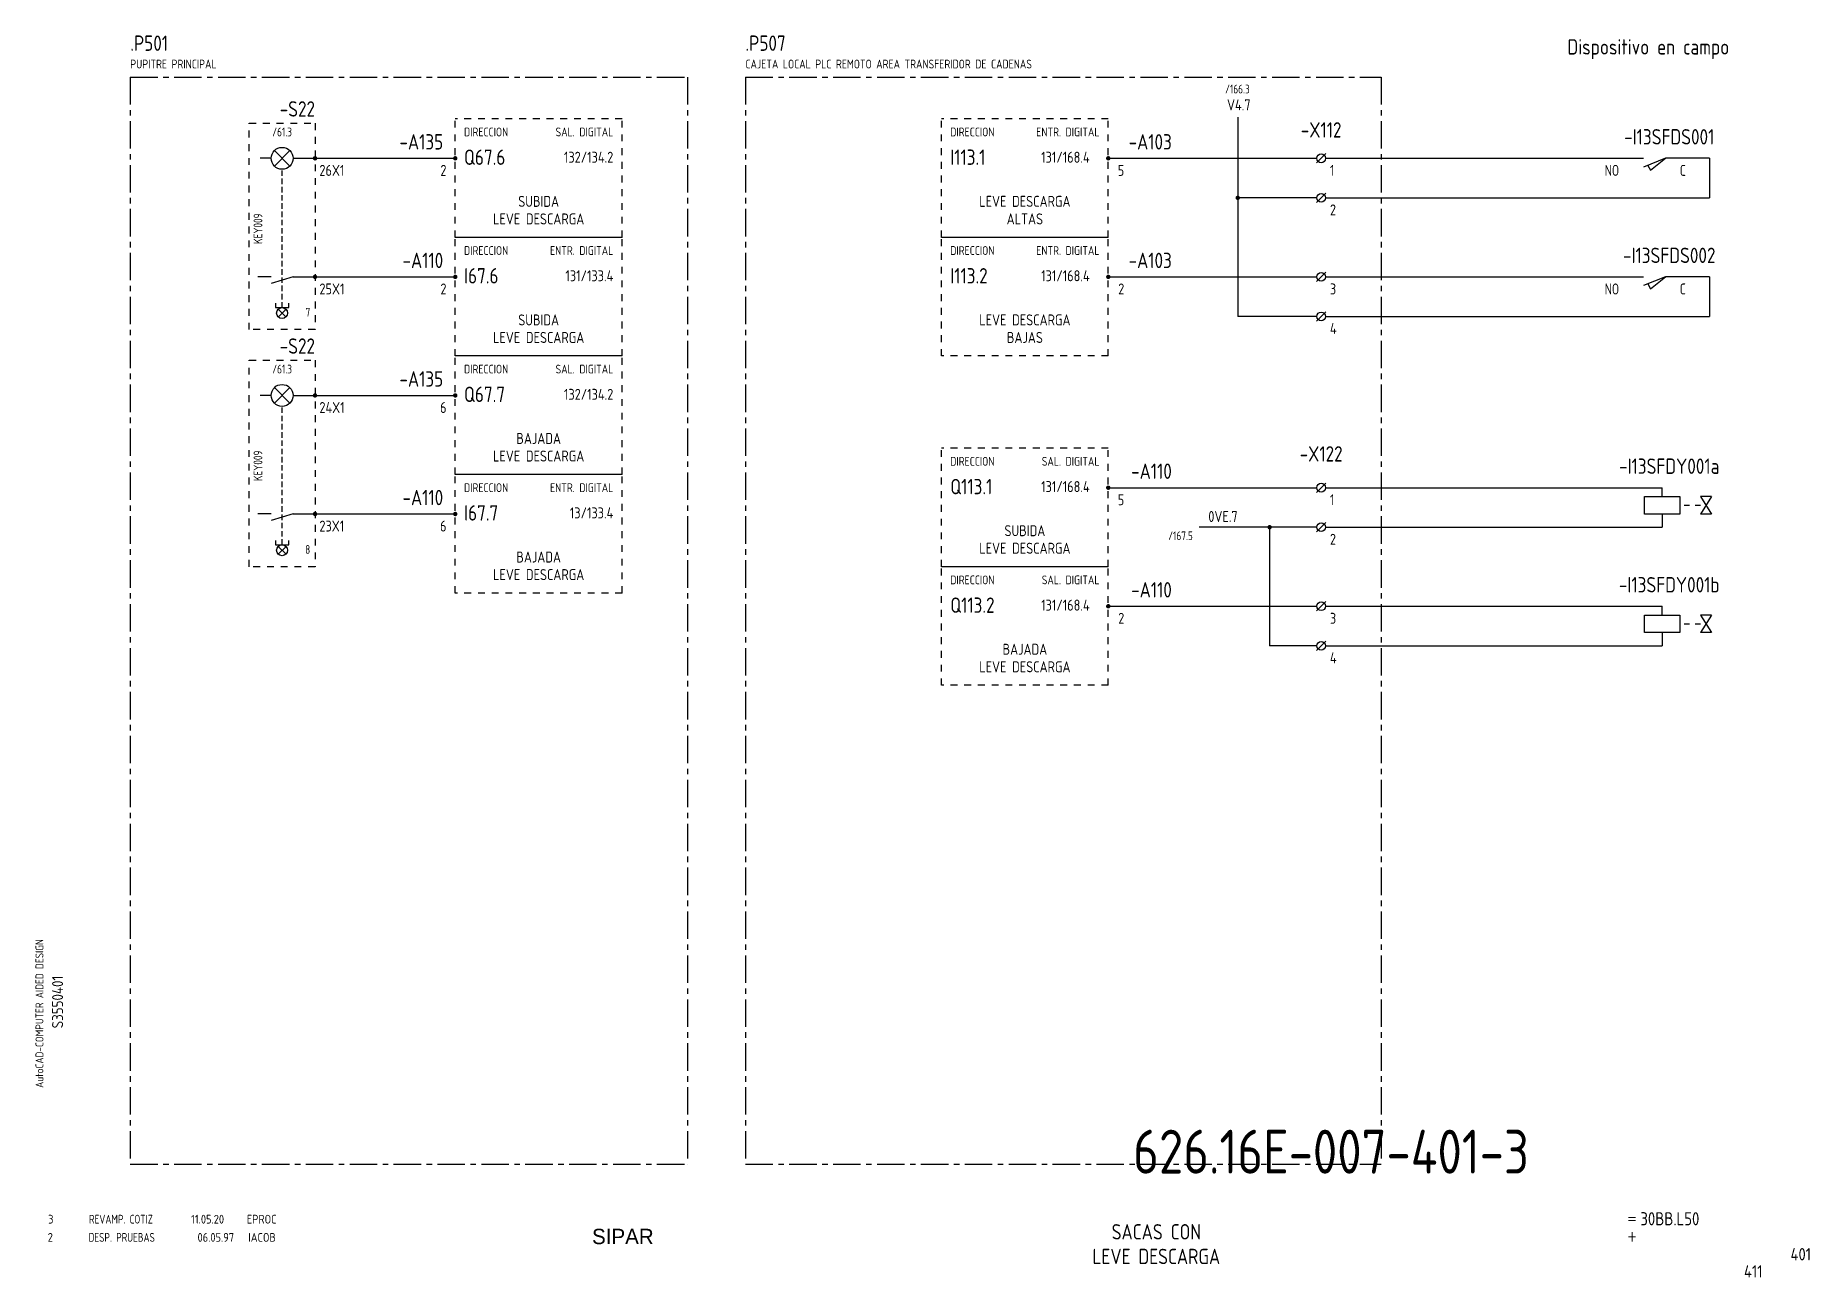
# Model space of a CAD drawing. Extents: x 10 to 414, y 6 to 288.
import ezdxf
from ezdxf.enums import TextEntityAlignment as Align

# ---------------------------------------------------------------- set-up
doc = ezdxf.new("R2010")
doc.units = 0
doc.header["$LTSCALE"] = 5
doc.header["$MEASUREMENT"] = 0
for name, pattern in [('CENTER', [2, 1.25, -0.25, 0.25, -0.25]), ('HIDDEN', [0.375, 0.25, -0.125]), ('HIDDEN1', [0.625, 0.3125, -0.3125])]:
    doc.linetypes.add(name, pattern=pattern)
doc.layers.get('0').update_dxf_attribs({"linetype": 'CONTINUOUS'})
doc.layers.add('CART', color=7, linetype='CONTINUOUS')
doc.styles.add('DIN', font='DIN.shx', dxfattribs={"width": 0.85})
doc.styles.add('N', font='ROMANS', dxfattribs={"width": 0.85, "height": 3})
doc.styles.add('SIMPLEX', font='SIMPLEX', dxfattribs={"width": 0.85})
doc.styles.add('X', font='UNIV.SHX', dxfattribs={"height": 3.5})

# ---------------------------------------------------------------- blocks, each defined once
blk = doc.blocks.new('B5-3')
at = {"linetype": 'Continuous', "const_width": 0.5}
blk.add_lwpolyline([(-0.25, 0, 1), (0.25, 0, 1)], format="xyb", close=True, dxfattribs=at)
blk = doc.blocks.new('NORMALE')
at = {"linetype": 'Continuous'}
blk.add_line((-1.06, -1.06), (1.06, 1.06), dxfattribs=at)
at = {"color": 7}
blk.add_circle((0, 0), 1, dxfattribs=at)
at = {"color": 7, "style": 'SIMPLEX', "flags": 9}
for tag, p in [('QUADRO', (-7.5, 4)), ('SEZIONE', (-7.5, 2.5)), ('NUMO', (-7.5, 1)), ('NUMM', (-7.5, -0.5)), ('NOTEM', (-7.5, -2)), ('NOTEV', (-7.5, -3.5)), ('UTENZA', (-7.5, -5)), ('RIP', (-7.5, -6.5)), ('RAGGIO', (-7.5, -8))]:
    blk.add_attdef(tag, p, '', height=1, dxfattribs=at)
at = {"color": 3, "style": 'SIMPLEX', "flags": 8}
for tag, p in [('NUMI', (1.5, 0.5)), ('MORSETTIERA', (1.5, -2.5))]:
    blk.add_attdef(tag, p, '', height=2, dxfattribs=at)
blk = doc.blocks.new('TRE')
for p, q in [((-10, 0), (-15, -2)), ((0, 0), (-10, 0))]:
    blk.add_line(p, q)
at = {"linetype": 'Continuous'}
for p, q in [((-13.45, -2.69), (-10, 0)), ((-14.03, -1.61), (-13.45, -2.69))]:
    blk.add_line(p, q, dxfattribs=at)
at = {"style": 'DIN', "width": 0.8}
for s, p in [('NO', (-23.87, -4)), ('C', (-6.76, -4))]:
    blk.add_text(s, height=2.5, dxfattribs=at).set_placement(p)

msp = doc.modelspace()

# ---------------------------------------------------------------- linework, layer by layer
at = {"color": 3, "linetype": 'CENTER'}
for p, q in [((31.27, 279), (158.24, 279)), ((31.27, 279), (31.27, 31.43)), ((158.24, 279), (158.24, 31.43)), ((171.42, 279), (171.42, 31.43)), ((171.42, 279), (316.27, 279)), ((316.27, 279), (316.27, 31.43)), ((31.27, 31.43), (158.24, 31.43)), ((171.42, 31.43), (316.27, 31.43))]:
    msp.add_line(p, q, dxfattribs=at)
at = {"linetype": 'HIDDEN1'}
for p, q in [((58.36, 221.53), (58.36, 268.53)), ((58.36, 268.53), (73.36, 268.53)), ((73.36, 268.53), (73.36, 221.53)), ((143.31, 269.53), (105.31, 269.53)), ((105.31, 242.53), (105.31, 269.53)), ((143.31, 242.53), (143.31, 269.53)), ((254.09, 269.53), (216.09, 269.53)), ((216.09, 242.53), (216.09, 269.53)), ((254.09, 242.53), (254.09, 269.53)), ((105.31, 215.53), (105.31, 242.53)), ((143.31, 215.53), (143.31, 242.53)), ((216.09, 215.53), (216.09, 242.53)), ((254.09, 215.53), (254.09, 242.53)), ((73.36, 221.53), (58.36, 221.53)), ((58.36, 167.53), (58.36, 214.53)), ((58.36, 214.53), (73.36, 214.53)), ((73.36, 214.53), (73.36, 167.53)), ((105.31, 188.53), (105.31, 215.53)), ((143.31, 188.53), (143.31, 215.53)), ((254.09, 215.53), (216.09, 215.53)), ((254.09, 194.52), (216.09, 194.52)), ((216.09, 167.52), (216.09, 194.52)), ((254.09, 167.52), (254.09, 194.52)), ((105.31, 161.53), (105.31, 188.53)), ((143.31, 161.53), (143.31, 188.53)), ((73.36, 167.53), (58.36, 167.53)), ((216.09, 140.52), (216.09, 167.52)), ((254.09, 140.52), (254.09, 167.52)), ((143.31, 161.53), (105.31, 161.53)), ((254.09, 140.52), (216.09, 140.52))]:
    msp.add_line(p, q, dxfattribs=at)
at = {"linetype": 'Continuous'}
for p, q in [((283.59, 269.87), (283.59, 224.53)), ((67.63, 258.76), (64.1, 262.3)), ((64.1, 258.76), (67.63, 262.3)), ((391.07, 260.53), (391.07, 251.53)), ((301.59, 251.53), (283.59, 251.53)), ((143.31, 242.53), (105.31, 242.53)), ((254.09, 242.53), (216.09, 242.53)), ((391.07, 233.53), (391.07, 224.53)), ((64.98, 224.39), (66.75, 226.16)), ((66.75, 224.39), (64.98, 226.16)), ((301.59, 224.53), (283.59, 224.53)), ((143.31, 215.53), (105.31, 215.53)), ((67.63, 204.76), (64.1, 208.3)), ((64.1, 204.76), (67.63, 208.3)), ((143.31, 188.53), (105.31, 188.53)), ((376.28, 183.52), (384.28, 183.52)), ((376.28, 179.52), (376.28, 183.52)), ((380.28, 183.52), (380.28, 185.52)), ((384.28, 183.52), (384.28, 179.52)), ((389.03, 183.52), (391.53, 179.52)), ((391.53, 183.52), (389.03, 179.52)), ((391.53, 183.52), (389.03, 183.52)), ((384.28, 179.52), (376.28, 179.52)), ((380.28, 179.52), (380.28, 176.52)), ((391.53, 179.52), (389.03, 179.52)), ((301.59, 176.52), (274.8, 176.52)), ((290.85, 176.52), (290.85, 149.52)), ((64.98, 170.39), (66.75, 172.16)), ((66.75, 170.39), (64.98, 172.16)), ((254.09, 167.52), (216.09, 167.52)), ((380.28, 156.52), (380.28, 158.52)), ((376.28, 156.52), (384.28, 156.52)), ((376.28, 152.52), (376.28, 156.52)), ((384.28, 156.52), (384.28, 152.52)), ((391.53, 156.52), (389.03, 152.52)), ((389.03, 156.52), (391.53, 152.52)), ((391.53, 156.52), (389.03, 156.52)), ((384.28, 152.52), (376.28, 152.52)), ((380.28, 152.52), (380.28, 149.52)), ((391.53, 152.52), (389.03, 152.52)), ((301.59, 149.52), (290.85, 149.52))]:
    msp.add_line(p, q, dxfattribs=at)
for p, q in [((63.36, 260.53), (60.86, 260.53)), ((68.36, 260.53), (73.36, 260.53)), ((73.36, 260.53), (105.31, 260.53)), ((254.09, 260.53), (301.59, 260.53)), ((303.59, 260.53), (376.07, 260.53)), ((303.59, 251.53), (391.07, 251.53)), ((63.36, 233.53), (60.36, 233.53)), ((68.36, 233.53), (63.36, 232.03)), ((68.36, 233.53), (73.36, 233.53)), ((73.36, 233.53), (105.31, 233.53)), ((254.09, 233.53), (301.59, 233.53)), ((303.59, 233.53), (376.07, 233.53)), ((64.36, 227.53), (64.36, 226.53)), ((64.36, 226.53), (67.36, 226.53)), ((67.36, 226.53), (67.36, 227.53)), ((303.59, 224.53), (391.07, 224.53)), ((63.36, 206.53), (60.86, 206.53)), ((68.36, 206.53), (73.36, 206.53)), ((73.36, 206.53), (105.31, 206.53)), ((254.09, 185.52), (301.59, 185.52)), ((303.59, 185.52), (380.28, 185.52)), ((63.36, 179.53), (60.36, 179.53)), ((68.36, 179.53), (63.36, 178.03)), ((68.36, 179.53), (73.36, 179.53)), ((73.36, 179.53), (105.31, 179.53)), ((385.28, 181.52), (386.53, 181.52)), ((387.78, 181.52), (389.03, 181.52)), ((303.59, 176.52), (380.28, 176.52)), ((64.36, 173.53), (64.36, 172.53)), ((64.36, 172.53), (67.36, 172.53)), ((67.36, 172.53), (67.36, 173.53)), ((254.09, 158.52), (301.59, 158.52)), ((303.59, 158.52), (380.28, 158.52)), ((385.28, 154.52), (386.53, 154.52)), ((387.78, 154.52), (389.03, 154.52)), ((303.59, 149.52), (380.28, 149.52))]:
    msp.add_line(p, q)
at = {"linetype": 'HIDDEN'}
for p, q in [((65.86, 226.53), (65.86, 258.03)), ((65.86, 172.53), (65.86, 204.03))]:
    msp.add_line(p, q, dxfattribs=at)
for centre in [(65.86, 260.53), (65.86, 206.53)]:
    msp.add_circle(centre, 2.5)
at = {"linetype": 'Continuous'}
for centre in [(65.86, 225.28), (65.86, 171.28)]:
    msp.add_circle(centre, 1.25, dxfattribs=at)

# ---------------------------------------------------------------- block references
for p in [(73.36, 260.53), (105.31, 260.53), (73.36, 233.53), (105.31, 233.53), (73.36, 206.53), (73.36, 206.53), (105.31, 206.53), (73.36, 179.53), (73.36, 179.53), (105.31, 179.53)]:
    msp.add_blockref('B5-3', p)
at = {"xscale": -1}
for p in [(254.09, 260.53), (283.59, 251.53), (254.09, 233.53), (254.09, 185.52), (290.85, 176.52), (254.09, 158.52)]:
    msp.add_blockref('B5-3', p, dxfattribs=at)
at = {"linetype": 'Continuous'}
for name, p in [('NORMALE', (302.59, 260.53)), ('TRE', (391.07, 260.53)), ('NORMALE', (302.59, 251.53)), ('NORMALE', (302.59, 233.53)), ('TRE', (391.07, 233.53)), ('NORMALE', (302.59, 224.53)), ('NORMALE', (302.59, 185.52)), ('NORMALE', (302.59, 176.52)), ('NORMALE', (302.59, 158.52)), ('NORMALE', (302.59, 149.52))]:
    msp.add_blockref(name, p, dxfattribs=at)

# ---------------------------------------------------------------- texts
at = {"color": 3, "style": 'DIN'}
for s, height, width, p in [('.P501', 3.5, 0.85, (31.27, 285)), ('.P507', 3.5, 0.85, (171.42, 285)), ('Q67.6', 3.5, 0.85, (107.31, 259.03)), ('I113.1', 3.5, 0.85, (218.09, 259.03)), ('I67.6', 3.5, 0.85, (107.31, 232.03)), ('I113.2', 3.5, 0.85, (218.09, 232.03)), ('Q67.7', 3.5, 0.85, (107.31, 205.03)), ('Q113.1', 3.5, 0.85, (218.09, 184.02)), ('I67.7', 3.5, 0.85, (107.31, 178.03)), ('Q113.2', 3.5, 0.85, (218.09, 157.02)), ('3', 2, 0.9, (12.55, 17.93)), ('REVAMP. COTIZ', 2, 0.8, (21.86, 17.93)), ('11.05.20', 2, 0.9, (45.13, 17.93)), ('EPROC', 2, 0.9, (57.81, 17.93)), ('2', 2, 0.9, (12.45, 13.79)), ('DESP. PRUEBAS', 2, 0.8, (21.76, 13.79)), ('06.05.97', 2, 0.9, (46.59, 13.79)), ('IACOB', 2, 0.9, (58.16, 13.79))]:
    msp.add_text(s, height=height, dxfattribs=dict(at, width=width)).set_placement(p)
at = {"color": 2, "style": 'DIN', "width": 0.85}
msp.add_text('Dispositivo en campo', height=3.5, dxfattribs=at).set_placement((358.71, 284.16))
at = {"style": 'DIN', "width": 0.85}
for s, height, p in [('PUPITRE PRINCIPAL', 2, (31.27, 281)), ('CAJETA LOCAL PLC REMOTO AREA TRANSFERIDOR DE CADENAS', 2, (171.42, 281)), ('26X1', 2.5, (74.36, 256.53)), ('1', 2.5, (304.59, 256.53)), ('2', 2.5, (304.59, 247.53)), ('25X1', 2.5, (74.36, 229.53)), ('3', 2.5, (304.59, 229.53)), ('4', 2.5, (304.59, 220.53)), ('24X1', 2.5, (74.36, 202.53)), ('1', 2.5, (304.59, 181.52)), ('23X1', 2.5, (74.36, 175.53)), ('2', 2.5, (304.59, 172.52)), ('3', 2.5, (304.59, 154.52)), ('4', 2.5, (304.59, 145.52))]:
    msp.add_text(s, height=height, dxfattribs=at).set_placement(p)
at = {"style": 'DIN'}
for s, height, width, p in [('/166.3', 2, 0.8, (286.31, 275.3)), ('V4.7', 2.5, 0.85, (286.51, 271.46)), ('2', 2.5, 0.85, (103.31, 256.53)), ('132/134.2', 2.5, 0.85, (141.31, 259.53)), ('131/168.4', 2.5, 0.85, (249.85, 259.53)), ('5', 2.5, 0.85, (257.73, 256.53)), ('131/133.4', 2.5, 0.85, (141.31, 232.53)), ('131/168.4', 2.5, 0.85, (249.85, 232.53)), ('2', 2.5, 0.85, (103.31, 229.53)), ('2', 2.5, 0.85, (257.73, 229.53)), ('132/134.2', 2.5, 0.85, (141.31, 205.53)), ('6', 2.5, 0.85, (103.31, 202.53)), ('131/168.4', 2.5, 0.85, (249.85, 184.52)), ('5', 2.5, 0.85, (257.73, 181.52)), ('6', 2.5, 0.85, (103.31, 175.53)), ('13/133.4', 2.5, 0.85, (141.31, 178.53)), ('0VE.7', 2.5, 0.85, (283.57, 177.71)), ('/167.5', 2, 0.8, (273.35, 173.57)), ('131/168.4', 2.5, 0.85, (249.85, 157.52)), ('2', 2.5, 0.85, (257.73, 154.52))]:
    msp.add_text(s, height=height, dxfattribs=dict(at, width=width)).set_placement(p, align=Align.RIGHT)
at = {"color": 3, "style": 'DIN', "width": 0.85}
for s, p in [('-S22', (73.36, 270.03)), ('-A135', (102.56, 262.53)), ('-A103', (268.57, 262.53)), ('-A110', (102.56, 235.53)), ('-A103', (268.57, 235.53)), ('-S22', (73.36, 216.03)), ('-A135', (102.56, 208.53)), ('-A110', (268.57, 187.52)), ('-A110', (102.56, 181.53)), ('-A110', (268.57, 160.52))]:
    msp.add_text(s, height=3.5, dxfattribs=at).set_placement(p, align=Align.RIGHT)
at = {"color": 1, "style": 'DIN', "width": 0.8}
for p in [(65.86, 265.53), (65.86, 211.53)]:
    msp.add_text('/61.3', height=2, dxfattribs=at).set_placement(p, align=Align.CENTER)
at = {"color": 1, "style": 'DIN', "width": 0.85}
for p in [(107.31, 265.53), (218.09, 265.53), (107.31, 238.53), (218.09, 238.53), (107.31, 211.53), (218.09, 190.52), (107.31, 184.53), (218.09, 163.52)]:
    msp.add_text('DIRECCION', height=2, dxfattribs=at).set_placement(p)
at = {"color": 1, "linetype": 'Continuous', "style": 'DIN', "width": 0.85}
for p in [(141.31, 265.53), (141.31, 211.53)]:
    msp.add_text('SAL. DIGITAL', height=2, dxfattribs=at).set_placement(p, align=Align.RIGHT)
at = {"color": 1, "style": 'DIN'}
for s, width, p in [('ENTR. DIGITAL', 0.85, (252.09, 265.53)), ('ENTR. DIGITAL', 0.85, (141.31, 238.53)), ('ENTR. DIGITAL', 0.85, (252.09, 238.53)), ('7', 0.8, (72.27, 224.45)), ('SAL. DIGITAL', 0.85, (252.09, 190.52)), ('ENTR. DIGITAL', 0.85, (141.31, 184.53)), ('8', 0.8, (72.27, 170.45)), ('SAL. DIGITAL', 0.85, (252.09, 163.52))]:
    msp.add_text(s, height=2, dxfattribs=dict(at, width=width)).set_placement(p, align=Align.RIGHT)
at = {"color": 3, "style": 'DIN', "width": 0.85}
for s, p in [('-X112', (302.59, 265.25)), ('-I13SFDS001', (381.9, 263.68)), ('-I13SFDS002', (381.9, 236.68)), ('-X122', (302.59, 191.47)), ('-I13SFDY001a', (381.9, 188.67)), ('-I13SFDY001b', (381.9, 161.67))]:
    msp.add_text(s, height=3.5, dxfattribs=at).set_placement(p, align=Align.CENTER)
at = {"style": 'DIN', "width": 0.85}
for s, p in [('SUBIDA', (124.31, 249.48)), ('LEVE DESCARGA', (235.09, 249.48)), ('LEVE DESCARGA', (124.31, 245.48)), ('ALTAS', (235.09, 245.48)), ('SUBIDA', (124.31, 222.48)), ('LEVE DESCARGA', (235.09, 222.48)), ('LEVE DESCARGA', (124.31, 218.48)), ('BAJAS', (235.09, 218.48)), ('BAJADA', (124.31, 195.48)), ('LEVE DESCARGA', (124.31, 191.48)), ('SUBIDA', (235.09, 174.48)), ('BAJADA', (124.31, 168.48)), ('LEVE DESCARGA', (235.09, 170.48)), ('LEVE DESCARGA', (124.31, 164.48)), ('BAJADA', (235.09, 147.48)), ('LEVE DESCARGA', (235.09, 143.48))]:
    msp.add_text(s, height=2.5, dxfattribs=at).set_placement(p, align=Align.CENTER)
at = {"color": 1, "style": 'DIN', "width": 0.8}
for p in [(61.36, 241.03), (61.36, 187.03)]:
    msp.add_text('KEY009', height=2, rotation=90, dxfattribs=at).set_placement(p)
at = {"color": 2, "style": 'DIN', "width": 0.85}
for s, p in [('SACAS CON', (265.04, 14.31)), ('LEVE DESCARGA', (265.04, 8.7))]:
    msp.add_text(s, height=3.5, dxfattribs=at).set_placement(p, align=Align.CENTER)
at = {"color": 2, "insert": (259.76, 39.31), "char_height": 10, "width": 111.0411, "attachment_point": 1, "style": 'DIN'}
msp.add_mtext('626.16E-007-401-3', dxfattribs=at)
at = {"layer": 'CART', "color": 1, "style": 'DIN', "width": 0.9}
msp.add_text('AutoCAD-COMPUTER AIDED DESIGN', height=1.8, rotation=90, dxfattribs=at).set_placement((11.47, 48.84))
at = {"layer": 'CART', "color": 3, "style": 'N', "width": 0.85}
for s, p in [('=', (372.24, 17.91)), ('+', (372.24, 13.87))]:
    msp.add_text(s, height=2.5, dxfattribs=at).set_placement(p)
at = {"layer": 'CART', "color": 3, "style": 'DIN', "width": 0.9, "flags": 1}
msp.add_attdef('S3550401', text='', height=2.5, rotation=90, dxfattribs=at).set_placement((15.95, 68.38), align=Align.CENTER)
at = {"layer": 'CART', "color": 3, "style": 'DIN', "width": 0.85}
msp.add_attdef('30BB.L50', text='', height=3, dxfattribs=at).set_placement((375.33, 16.63), align=Align.BOTTOM_LEFT)
at = {"layer": 'CART', "color": 6, "style": 'X', "flags": 1}
msp.add_attdef('SIPAR', text='', height=3.5, dxfattribs=at).set_placement((143.5, 15), align=Align.MIDDLE)
at = {"layer": 'CART', "color": 2, "style": 'DIN', "width": 0.9, "flags": 1}
msp.add_attdef('401', text='', height=2.8, dxfattribs=at).set_placement((414.2, 9.56), align=Align.RIGHT)
at = {"layer": 'CART', "color": 7, "style": 'DIN', "width": 0.9, "flags": 1}
msp.add_attdef('411', (398.93, 5.65), '', height=2.8, dxfattribs=at)

doc.saveas('drawing.dxf')
